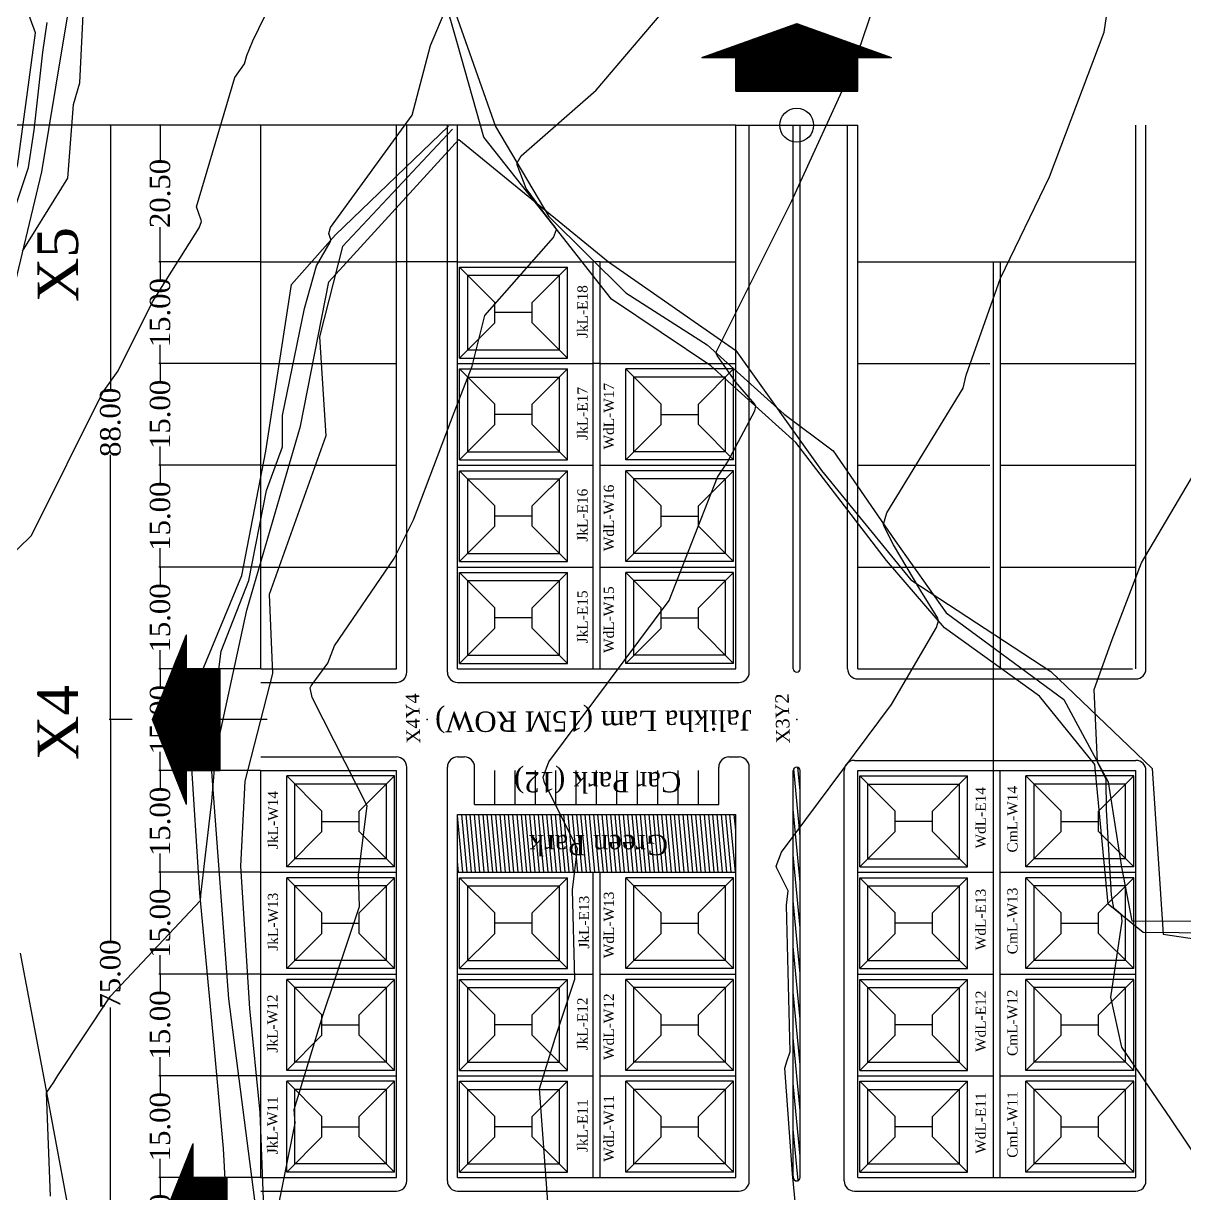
# Model space of a CAD drawing. Extents: x 15746 to 36625, y 87803 to 171760.
# Drawn here: x 19496.4 to 19667.6, y 88307.9 to 88480.4 of the extents above; entities that cross this region are included whole.
import ezdxf

# ---------------------------------------------------------------- set-up
doc = ezdxf.new("R2010")
doc.units = 0
doc.header["$LTSCALE"] = 5
doc.header["$MEASUREMENT"] = 0
for name, color, linetype in [('BOUNDARY', 7, 'FENCELINE2'), ('CONTOUR', 254, 'Continuous'), ('Demarcation', 7, 'Continuous'), ('Hatch2', 254, 'Continuous'), ('NewBuilding', 7, 'Continuous'), ('Phase1', 7, 'Continuous'), ('RELIEF', 255, 'Continuous'), ('STREAM & RIVER FRONT', 161, 'Continuous'), ('text', 7, 'Continuous')]:
    doc.layers.add(name, color=color, linetype=linetype)
doc.styles.get("Standard").update_dxf_attribs({"font": 'TIMES.TTF', "height": 3})
doc.linetypes.add('FENCELINE2', pattern='A,0.25,-0.1,[132,ltypeshp.shx,S=0.1,R=0,X=-0.1,Y=0],-0.1,1', length=1.45)
doc.dimstyles.get("Standard").update_dxf_attribs({"dimtxt": 0.2, "dimasz": 0.3, "dimexe": 0.18, "dimexo": 0.0625, "dimgap": 0.09, "dimtad": 0, "dimzin": 0, "dimdsep": 46, "dimtxsty": 'Standard', "dimblk": 'DOT', "dimcen": 0.09, "dimadec": 0, "dimazin": 0, "dimtfac": 1, "dimtofl": 0, "dimtmove": 2, "dimatfit": 2, "dimfxl": 1, "dimtolj": 1, "dimtzin": 0, "dimarcsym": 0})
pattern_1 = [(95.32233263, (76475.47737, 18021.14355), (-0.12446107732, -0.0115948365), [])]
pattern_2 = [(95.3223326, (108104.9439, 70465.10695), (-0.6223053866, -0.0579741825), [])]

# ---------------------------------------------------------------- blocks, each defined once
blk = doc.blocks.new('_Dot')
at = {"color": 0, "linetype": 'ByBlock', "lineweight": -2}
blk.add_line((-0.5, 0), (-1, 0), dxfattribs=at)
at = {"color": 0, "linetype": 'ByBlock', "const_width": 0.5}
blk.add_lwpolyline([(-0.25, 0, 1), (0.25, 0, 1)], format="xyb", close=True, dxfattribs=at)
blk = doc.blocks.new('*D102')
at = {"layer": 'Defpoints', "color": 0}
for p in [(19516.6, 88325.26), (19531.45, 88325.26), (19531.45, 88310.26)]:
    blk.add_point(p, dxfattribs=at)
at = {"layer": 'Demarcation', "color": 0, "lineweight": -2}
for p, q in [((19531.39, 88325.26), (19516.42, 88325.26)), ((19516.6, 88324.96), (19516.6, 88322.5)), ((19516.6, 88310.56), (19516.6, 88313.03)), ((19531.39, 88310.26), (19516.42, 88310.26))]:
    blk.add_line(p, q, dxfattribs=at)
at = {"layer": 'Demarcation', "color": 0, "lineweight": -2, "xscale": 0.3000000000000001, "yscale": 0.3000000000000001, "zscale": 0.3000000000000001}
for p, rotation in [((19516.6, 88325.26), 90), ((19516.6, 88310.26), 270)]:
    blk.add_blockref('_Dot', p, dxfattribs=dict(at, rotation=rotation))
at = {"layer": 'Demarcation', "color": 0, "insert": (19516.6, 88317.76), "char_height": 3, "attachment_point": 5, "rotation": 90}
blk.add_mtext('\\A1;15.00', dxfattribs=at)
blk = doc.blocks.new('*D103')
at = {"layer": 'Defpoints', "color": 0}
for p in [(19516.6, 88340.26), (19531.45, 88340.26), (19531.45, 88325.26)]:
    blk.add_point(p, dxfattribs=at)
at = {"layer": 'Demarcation', "color": 0, "lineweight": -2}
for p, q in [((19531.39, 88340.26), (19516.42, 88340.26)), ((19516.6, 88339.96), (19516.6, 88337.5)), ((19516.6, 88325.56), (19516.6, 88328.03)), ((19531.39, 88325.26), (19516.42, 88325.26))]:
    blk.add_line(p, q, dxfattribs=at)
at = {"layer": 'Demarcation', "color": 0, "lineweight": -2, "xscale": 0.3000000000000001, "yscale": 0.3000000000000001, "zscale": 0.3000000000000001}
for p, rotation in [((19516.6, 88340.26), 90), ((19516.6, 88325.26), 270)]:
    blk.add_blockref('_Dot', p, dxfattribs=dict(at, rotation=rotation))
at = {"layer": 'Demarcation', "color": 0, "insert": (19516.6, 88332.76), "char_height": 3, "attachment_point": 5, "rotation": 90}
blk.add_mtext('\\A1;15.00', dxfattribs=at)
blk = doc.blocks.new('*D104')
at = {"layer": 'Defpoints', "color": 0}
for p in [(19516.6, 88355.26), (19531.45, 88355.26), (19531.45, 88340.26)]:
    blk.add_point(p, dxfattribs=at)
at = {"layer": 'Demarcation', "color": 0, "lineweight": -2}
for p, q in [((19531.39, 88355.26), (19516.42, 88355.26)), ((19516.6, 88354.96), (19516.6, 88352.5)), ((19516.6, 88340.56), (19516.6, 88343.03)), ((19531.39, 88340.26), (19516.42, 88340.26))]:
    blk.add_line(p, q, dxfattribs=at)
at = {"layer": 'Demarcation', "color": 0, "lineweight": -2, "xscale": 0.3000000000000001, "yscale": 0.3000000000000001, "zscale": 0.3000000000000001}
for p, rotation in [((19516.6, 88355.26), 90), ((19516.6, 88340.26), 270)]:
    blk.add_blockref('_Dot', p, dxfattribs=dict(at, rotation=rotation))
at = {"layer": 'Demarcation', "color": 0, "insert": (19516.6, 88347.76), "char_height": 3, "attachment_point": 5, "rotation": 90}
blk.add_mtext('\\A1;15.00', dxfattribs=at)
blk = doc.blocks.new('*D105')
at = {"layer": 'Defpoints', "color": 0}
for p in [(19516.6, 88370.26), (19531.45, 88370.26), (19531.45, 88355.26)]:
    blk.add_point(p, dxfattribs=at)
at = {"layer": 'Demarcation', "color": 0, "lineweight": -2}
for p, q in [((19531.39, 88370.26), (19516.42, 88370.26)), ((19516.6, 88369.96), (19516.6, 88367.5)), ((19516.6, 88355.56), (19516.6, 88358.03)), ((19531.39, 88355.26), (19516.42, 88355.26))]:
    blk.add_line(p, q, dxfattribs=at)
at = {"layer": 'Demarcation', "color": 0, "lineweight": -2, "xscale": 0.3000000000000001, "yscale": 0.3000000000000001, "zscale": 0.3000000000000001}
for p, rotation in [((19516.6, 88370.26), 90), ((19516.6, 88355.26), 270)]:
    blk.add_blockref('_Dot', p, dxfattribs=dict(at, rotation=rotation))
at = {"layer": 'Demarcation', "color": 0, "insert": (19516.6, 88362.76), "char_height": 3, "attachment_point": 5, "rotation": 90}
blk.add_mtext('\\A1;15.00', dxfattribs=at)
blk = doc.blocks.new('*D107')
at = {"layer": 'Defpoints', "color": 0}
for p in [(19516.6, 88400.26), (19531.45, 88400.26), (19531.45, 88385.26)]:
    blk.add_point(p, dxfattribs=at)
at = {"layer": 'Demarcation', "color": 0, "lineweight": -2}
for p, q in [((19531.39, 88400.26), (19516.42, 88400.26)), ((19516.6, 88399.96), (19516.6, 88397.5)), ((19516.6, 88385.56), (19516.6, 88388.03)), ((19531.39, 88385.26), (19516.42, 88385.26))]:
    blk.add_line(p, q, dxfattribs=at)
at = {"layer": 'Demarcation', "color": 0, "lineweight": -2, "xscale": 0.3000000000000001, "yscale": 0.3000000000000001, "zscale": 0.3000000000000001}
for p, rotation in [((19516.6, 88400.26), 90), ((19516.6, 88385.26), 270)]:
    blk.add_blockref('_Dot', p, dxfattribs=dict(at, rotation=rotation))
at = {"layer": 'Demarcation', "color": 0, "insert": (19516.6, 88392.76), "char_height": 3, "attachment_point": 5, "rotation": 90}
blk.add_mtext('\\A1;15.00', dxfattribs=at)
blk = doc.blocks.new('*D108')
at = {"layer": 'Defpoints', "color": 0}
for p in [(19516.6, 88415.26), (19531.45, 88415.26), (19531.45, 88400.26)]:
    blk.add_point(p, dxfattribs=at)
at = {"layer": 'Demarcation', "color": 0, "lineweight": -2}
for p, q in [((19531.39, 88415.26), (19516.42, 88415.26)), ((19516.6, 88414.96), (19516.6, 88412.5)), ((19516.6, 88400.56), (19516.6, 88403.03)), ((19531.39, 88400.26), (19516.42, 88400.26))]:
    blk.add_line(p, q, dxfattribs=at)
at = {"layer": 'Demarcation', "color": 0, "lineweight": -2, "xscale": 0.3000000000000001, "yscale": 0.3000000000000001, "zscale": 0.3000000000000001}
for p, rotation in [((19516.6, 88415.26), 90), ((19516.6, 88400.26), 270)]:
    blk.add_blockref('_Dot', p, dxfattribs=dict(at, rotation=rotation))
at = {"layer": 'Demarcation', "color": 0, "insert": (19516.6, 88407.76), "char_height": 3, "attachment_point": 5, "rotation": 90}
blk.add_mtext('\\A1;15.00', dxfattribs=at)
blk = doc.blocks.new('*D109')
at = {"layer": 'Defpoints', "color": 0}
for p in [(19516.6, 88430.26), (19531.45, 88430.26), (19531.45, 88415.26)]:
    blk.add_point(p, dxfattribs=at)
at = {"layer": 'Demarcation', "color": 0, "lineweight": -2}
for p, q in [((19531.39, 88430.26), (19516.42, 88430.26)), ((19516.6, 88429.96), (19516.6, 88427.5)), ((19516.6, 88415.56), (19516.6, 88418.03)), ((19531.39, 88415.26), (19516.42, 88415.26))]:
    blk.add_line(p, q, dxfattribs=at)
at = {"layer": 'Demarcation', "color": 0, "lineweight": -2, "xscale": 0.3000000000000001, "yscale": 0.3000000000000001, "zscale": 0.3000000000000001}
for p, rotation in [((19516.6, 88430.26), 90), ((19516.6, 88415.26), 270)]:
    blk.add_blockref('_Dot', p, dxfattribs=dict(at, rotation=rotation))
at = {"layer": 'Demarcation', "color": 0, "insert": (19516.6, 88422.76), "char_height": 3, "attachment_point": 5, "rotation": 90}
blk.add_mtext('\\A1;15.00', dxfattribs=at)
blk = doc.blocks.new('*D114')
at = {"layer": 'Defpoints', "color": 0}
for p in [(19516.6, 88445.26), (19531.45, 88445.26), (19531.45, 88430.26)]:
    blk.add_point(p, dxfattribs=at)
at = {"layer": 'Demarcation', "color": 0, "lineweight": -2}
for p, q in [((19531.39, 88445.26), (19516.42, 88445.26)), ((19516.6, 88444.96), (19516.6, 88442.5)), ((19516.6, 88430.56), (19516.6, 88433.03)), ((19531.39, 88430.26), (19516.42, 88430.26))]:
    blk.add_line(p, q, dxfattribs=at)
at = {"layer": 'Demarcation', "color": 0, "lineweight": -2, "xscale": 0.3000000000000001, "yscale": 0.3000000000000001, "zscale": 0.3000000000000001}
for p, rotation in [((19516.6, 88445.26), 90), ((19516.6, 88430.26), 270)]:
    blk.add_blockref('_Dot', p, dxfattribs=dict(at, rotation=rotation))
at = {"layer": 'Demarcation', "color": 0, "insert": (19516.6, 88437.76), "char_height": 3, "attachment_point": 5, "rotation": 90}
blk.add_mtext('\\A1;15.00', dxfattribs=at)
blk = doc.blocks.new('*D115')
at = {"layer": 'Defpoints', "color": 0}
for p in [(19516.6, 88465.4), (19531.45, 88465.4), (19531.45, 88445.26)]:
    blk.add_point(p, dxfattribs=at)
at = {"layer": 'Demarcation', "color": 0, "lineweight": -2}
for p, q in [((19531.39, 88465.4), (19516.42, 88465.4)), ((19516.6, 88465.1), (19516.6, 88460.28)), ((19516.6, 88445.56), (19516.6, 88450.38)), ((19531.39, 88445.26), (19516.42, 88445.26))]:
    blk.add_line(p, q, dxfattribs=at)
at = {"layer": 'Demarcation', "color": 0, "lineweight": -2, "xscale": 0.3000000000000001, "yscale": 0.3000000000000001, "zscale": 0.3000000000000001}
for p, rotation in [((19516.6, 88465.4), 90), ((19516.6, 88445.26), 270)]:
    blk.add_blockref('_Dot', p, dxfattribs=dict(at, rotation=rotation))
at = {"layer": 'Demarcation', "color": 0, "insert": (19516.6, 88455.33), "char_height": 3, "attachment_point": 5, "rotation": 90}
blk.add_mtext('\\A1;20.50', dxfattribs=at)
blk = doc.blocks.new('*D113')
at = {"layer": 'Defpoints', "color": 0}
for p in [(19493.34, 88465.4), (19509.27, 88465.4), (19509.27, 88077)]:
    blk.add_point(p, dxfattribs=at)
at = {"layer": 'Demarcation', "color": 0, "lineweight": -2}
for p, q in [((19509.2, 88465.4), (19493.16, 88465.4)), ((19493.34, 88465.1), (19493.34, 88277.21)), ((19493.34, 88077.3), (19493.34, 88265.18)), ((19509.2, 88077), (19493.16, 88077))]:
    blk.add_line(p, q, dxfattribs=at)
at = {"layer": 'Demarcation', "color": 0, "lineweight": -2, "xscale": 0.3000000000000001, "yscale": 0.3000000000000001, "zscale": 0.3000000000000001}
for p, rotation in [((19493.34, 88465.4), 90), ((19493.34, 88077), 270)]:
    blk.add_blockref('_Dot', p, dxfattribs=dict(at, rotation=rotation))
at = {"layer": 'Demarcation', "color": 0, "insert": (19493.34, 88271.2), "char_height": 3, "attachment_point": 5, "rotation": 90}
blk.add_mtext('\\A1;389.00', dxfattribs=at)
blk = doc.blocks.new('*D101')
at = {"layer": 'Defpoints', "color": 0}
for p in [(19516.6, 88310.26), (19531.45, 88310.26), (19531.45, 88295.26)]:
    blk.add_point(p, dxfattribs=at)
at = {"layer": 'Demarcation', "color": 0, "lineweight": -2}
for p, q in [((19531.39, 88310.26), (19516.42, 88310.26)), ((19516.6, 88309.96), (19516.6, 88307.5)), ((19516.6, 88295.56), (19516.6, 88298.03)), ((19531.39, 88295.26), (19516.42, 88295.26))]:
    blk.add_line(p, q, dxfattribs=at)
at = {"layer": 'Demarcation', "color": 0, "lineweight": -2, "xscale": 0.3000000000000001, "yscale": 0.3000000000000001, "zscale": 0.3000000000000001}
for p, rotation in [((19516.6, 88310.26), 90), ((19516.6, 88295.26), 270)]:
    blk.add_blockref('_Dot', p, dxfattribs=dict(at, rotation=rotation))
at = {"layer": 'Demarcation', "color": 0, "insert": (19516.6, 88302.76), "char_height": 3, "attachment_point": 5, "rotation": 90}
blk.add_mtext('\\A1;15.00', dxfattribs=at)
blk = doc.blocks.new('*D106')
at = {"layer": 'Defpoints', "color": 0}
for p in [(19516.6, 88385.26), (19531.45, 88385.26), (19531.45, 88370.26)]:
    blk.add_point(p, dxfattribs=at)
at = {"layer": 'Demarcation', "color": 0, "lineweight": -2}
for p, q in [((19531.39, 88385.26), (19516.42, 88385.26)), ((19516.6, 88384.96), (19516.6, 88382.5)), ((19516.6, 88370.56), (19516.6, 88373.03)), ((19531.39, 88370.26), (19516.42, 88370.26))]:
    blk.add_line(p, q, dxfattribs=at)
at = {"layer": 'Demarcation', "color": 0, "lineweight": -2, "xscale": 0.3000000000000001, "yscale": 0.3000000000000001, "zscale": 0.3000000000000001}
for p, rotation in [((19516.6, 88385.26), 90), ((19516.6, 88370.26), 270)]:
    blk.add_blockref('_Dot', p, dxfattribs=dict(at, rotation=rotation))
at = {"layer": 'Demarcation', "color": 0, "insert": (19516.6, 88377.76), "char_height": 3, "attachment_point": 5, "rotation": 90}
blk.add_mtext('\\A1;15.00', dxfattribs=at)
blk = doc.blocks.new('wall')
at = {"layer": 'Phase1'}
for p, q in [((-5.5, 6.75), (-5.5, -6.75)), ((-5.5, 6.75), (5.5, 6.75)), ((5.5, 6.75), (5.5, -6.75)), ((-5.5, -6.75), (5.5, -6.75))]:
    blk.add_line(p, q, dxfattribs=at)
blk = doc.blocks.new('newbuilding')
at = {"layer": 'NewBuilding'}
h = blk.add_hatch(dxfattribs=at)
h.set_pattern_fill('ANSI31', color=254, scale=5, style=0)
edge = h.paths.add_edge_path()
edge.add_line((17652.16, 88529.49), (17663.16, 88529.49))
edge = h.paths.add_edge_path()
edge.add_line((17652.16, 88542.99), (17652.16, 88529.49))
edge = h.paths.add_edge_path()
edge.add_line((17663.16, 88542.99), (17663.16, 88529.49))
edge = h.paths.add_edge_path()
edge.add_line((17652.16, 88542.99), (17663.16, 88542.99))
at = {"layer": 'NewBuilding', "color": 253}
for p, q in [((17650.96, 88544.19), (17656.16, 88538.99)), ((17650.96, 88544.19), (17664.36, 88544.19)), ((17650.96, 88544.19), (17650.96, 88528.29)), ((17664.36, 88544.19), (17659.16, 88538.99)), ((17664.36, 88544.19), (17664.36, 88528.29)), ((17656.16, 88538.99), (17659.16, 88538.99)), ((17657.66, 88533.49), (17657.66, 88538.99)), ((17650.96, 88528.29), (17656.16, 88533.49)), ((17656.16, 88533.49), (17659.16, 88533.49)), ((17664.36, 88528.29), (17659.16, 88533.49)), ((17650.96, 88528.29), (17664.36, 88528.29))]:
    blk.add_line(p, q, dxfattribs=at)
at = {"layer": 'NewBuilding'}
blk.add_blockref('wall', (17657.66, 88536.24), dxfattribs=at)

msp = doc.modelspace()

# ---------------------------------------------------------------- hatches: boundary and pattern name
at = {"layer": 'Hatch2'}
h = msp.add_hatch(dxfattribs=at)
h.set_pattern_fill('ANSI31', color=3, scale=5, angle=50.32233, style=0)
h.set_pattern_definition(pattern_2)
edge = h.paths.add_edge_path()
edge.add_arc((19610.454, 88310.265), 0.5, 180, 360)
edge.add_line((19610.954, 88310.265), (19610.954, 88370.265))
edge.add_arc((19610.454, 88370.265), 0.5, 360, 540)
edge.add_line((19609.954, 88370.265), (19609.954, 88310.265))
h = msp.add_hatch(dxfattribs=at)
h.set_pattern_fill('ANSI31', color=3, scale=5, angle=50.32233, style=0)
h.set_pattern_definition(pattern_2)
h.paths.add_polyline_path([(19560.454, 88363.765), (19560.454, 88355.265), (19577.71, 88355.265), (19578.148, 88358.789), (19575.621, 88363.765)])
h.paths.add_polyline_path([(19575.621, 88363.765), (19578.148, 88358.789), (19577.71, 88355.265), (19580.454, 88355.265), (19581.454, 88355.265), (19601.454, 88355.265), (19601.454, 88363.765)])
at = {"layer": 'Phase1'}
h = msp.add_hatch(dxfattribs=at)
h.set_pattern_fill('ANSI31', color=254, angle=50.32233, style=0)
h.set_pattern_definition(pattern_1)
h.paths.add_polyline_path([(19596.454, 88475.396), (19610.454, 88480.396), (19624.454, 88475.396), (19619.454, 88475.396), (19619.454, 88470.396), (19601.454, 88470.396), (19601.454, 88475.396)])
h = msp.add_hatch(dxfattribs=at)
h.set_pattern_fill('ANSI31', color=254, angle=50.32233, style=0)
h.set_pattern_definition(pattern_1)
h.paths.add_polyline_path([(19521.454, 88160.265), (19526.454, 88160.265), (19526.454, 88145.265), (19521.454, 88145.265), (19521.454, 88140.265), (19516.454, 88152.765), (19521.454, 88165.265)])
h.paths.add_polyline_path([(19526.454, 88220.265), (19526.454, 88235.265), (19521.454, 88235.265), (19521.454, 88240.265), (19516.454, 88227.765), (19521.454, 88215.265), (19521.454, 88220.265)])
h.paths.add_polyline_path([(19516.454, 88302.765), (19521.454, 88315.265), (19521.454, 88310.265), (19526.454, 88310.265), (19526.454, 88295.265), (19521.454, 88295.265), (19521.454, 88290.265)])
h.paths.add_polyline_path([(19515.455, 88377.765), (19520.455, 88390.265), (19520.455, 88385.265), (19525.455, 88385.265), (19525.455, 88370.265), (19520.455, 88370.265), (19520.455, 88365.265)])

# ---------------------------------------------------------------- linework, layer by layer
at = {"layer": 'BOUNDARY'}
msp.add_lwpolyline([(19548.478, 88142.347), (19539.333, 88173.26), (19525.611, 88209.476), (19528.546, 88237.366), (19529.589, 88272.442), (19530.969, 88303.867), (19526.705, 88336.606), (19524.21, 88370.124), (19529.366, 88393.925), (19537.281, 88421.053), (19541.446, 88442.307), (19560.653, 88463.277), (19582.708, 88445.265), (19601.454, 88432.171), (19614.114, 88414.515), (19627.269, 88398.367), (19647.91, 88384.859), (19662.842, 88370.545), (19664.475, 88346.152), (19669.454, 88345.4)], dxfattribs=at)
at = {"layer": 'CONTOUR', "color": 33}
for points in [[(19489.716, 88397.248), (19497.613, 88404.913), (19508.08, 88425.962), (19510.382, 88429.19), (19515.46, 88439.356), (19522.347, 88450.251), (19522.678, 88451.22), (19522.661, 88451.384), (19521.974, 88453.341), (19527.59, 88472.445), (19529.039, 88474.438), (19529.361, 88475.673), (19530.266, 88477.81), (19540.198, 88498.273)], [(19611.368, 88295.106), (19609.833, 88310.808), (19608.692, 88326.372), (19609.039, 88327.501), (19609.477, 88328.813), (19608.929, 88350.418), (19609.191, 88352.531), (19607.5, 88355.862), (19607.446, 88356.158), (19608.2, 88358.209), (19624.439, 88380.002), (19631.079, 88391.336), (19631.34, 88392.358), (19631.24, 88392.725), (19628.772, 88396.776), (19624.732, 88403.561), (19623.323, 88406.346), (19623.273, 88406.59), (19623.756, 88408.245), (19634.995, 88426.648), (19635.434, 88428.53), (19640.504, 88442.838), (19647.737, 88457.763), (19655.802, 88479.112), (19657.863, 88493.017)], [(19532.185, 88296.83), (19536.488, 88318.264), (19536.339, 88320.301), (19540.602, 88334.151), (19545.964, 88350.24), (19545.845, 88354.911), (19547.103, 88365.046), (19538.989, 88381.032), (19538.728, 88382.45), (19538.844, 88382.763), (19541.324, 88386.093), (19542.32, 88388.634), (19551.091, 88401.51), (19553.96, 88407.226), (19559.924, 88423.033), (19562.582, 88429.897), (19564.486, 88437.337), (19574.592, 88448.851), (19575.035, 88450.028), (19574.986, 88450.181), (19573.774, 88451.72), (19570.55, 88456.043), (19569.24, 88459.537), (19569.226, 88459.839), (19569.834, 88460.862), (19580.882, 88470.563), (19593.54, 88485.501)], [(19496.291, 88446.833), (19503.001, 88457.612), (19503.797, 88468.425), (19504.73, 88471.635), (19505.288, 88482.718)], [(19500.448, 88307.498), (19499.824, 88322.74), (19500.932, 88324.306), (19501.514, 88325.301), (19509.251, 88337.023), (19522.547, 88351.116), (19522.606, 88351.825), (19522.643, 88352.328), (19524.235, 88365.763), (19524.634, 88371.046), (19524.533, 88376.259), (19525.125, 88384.376), (19525.593, 88387.884), (19529.671, 88398.297), (19532.296, 88411.542), (19534.62, 88417.964), (19534.634, 88422.608), (19537.857, 88438.393), (19539.626, 88444.651), (19541.671, 88448.17), (19541.767, 88448.478), (19541.759, 88448.551), (19541.454, 88449.422), (19541.721, 88450.332), (19553.761, 88466.893), (19556.44, 88477.154), (19558.859, 88482.864)], [(19573.738, 88306.666), (19572.515, 88323.336), (19574.821, 88330.825), (19577.72, 88339.527), (19577.387, 88352.664), (19578.148, 88358.789), (19573.244, 88368.447), (19573.087, 88369.304), (19573.91, 88371.544), (19591.643, 88395.341), (19598.759, 88413.509), (19600.254, 88415.702), (19604.285, 88423.294), (19604.407, 88423.978), (19604.273, 88424.294), (19601.501, 88427.505), (19598.712, 88431.435), (19598.585, 88431.8), (19598.63, 88432.034), (19599.971, 88434.669), (19609.707, 88454.164), (19618.754, 88473.988), (19621.771, 88482.777)], [(19493.39, 88447.806), (19497.194, 88459.166), (19498.039, 88464.646), (19499.27, 88476.173), (19499.93, 88480.523)], [(19676.888, 88302.161), (19665.607, 88318.916), (19658.373, 88329.478), (19656.775, 88336.854), (19658.446, 88348.062), (19658.342, 88348.961), (19658.278, 88349.055), (19657.193, 88349.982), (19656.863, 88351.902), (19656.136, 88364.467), (19656.086, 88368.938), (19654.786, 88371.526), (19654.307, 88382.195), (19656.986, 88389.584), (19661.313, 88400.866), (19672.183, 88419.367)]]:
    msp.add_lwpolyline(points, dxfattribs=at)
at = {"layer": 'Demarcation'}
for p, q in [((19601.454, 88465.396), (19509.086, 88465.396)), ((19509.266, 88465.096), (19509.266, 88426.336)), ((19509.266, 88378.065), (19509.266, 88416.825)), ((19512.467, 88377.765), (19509.086, 88377.765)), ((19509.266, 88377.465), (19509.266, 88345.177)), ((19532.391, 88377.765), (19521.711, 88377.765)), ((19509.266, 88303.065), (19509.266, 88335.352))]:
    msp.add_line(p, q, dxfattribs=at)
at = {"layer": 'Phase1', "color": 254}
for p, q in [((19596.454, 88475.396), (19610.454, 88480.396)), ((19610.454, 88480.396), (19624.454, 88475.396)), ((19596.454, 88475.396), (19601.454, 88475.396)), ((19601.454, 88470.396), (19601.454, 88475.396)), ((19619.454, 88475.396), (19624.454, 88475.396)), ((19619.454, 88470.396), (19619.454, 88475.396)), ((19601.454, 88470.396), (19619.454, 88470.396)), ((19531.454, 88430.265), (19531.454, 88465.396)), ((19551.454, 88445.265), (19551.454, 88465.396)), ((19552.954, 88445.265), (19552.954, 88465.396)), ((19558.954, 88445.265), (19558.954, 88465.396)), ((19560.454, 88445.265), (19560.454, 88465.396)), ((19660.454, 88385.265), (19660.454, 88465.396)), ((19661.954, 88385.265), (19661.954, 88465.396)), ((19531.454, 88445.265), (19551.454, 88445.265)), ((19581.454, 88445.265), (19580.454, 88445.265)), ((19581.454, 88445.265), (19601.454, 88445.265)), ((19581.454, 88430.265), (19581.454, 88445.265)), ((19619.454, 88445.265), (19660.454, 88445.265)), ((19639.454, 88385.265), (19639.454, 88445.265)), ((19640.486, 88385.265), (19640.486, 88445.265)), ((19619.454, 88430.265), (19638.954, 88430.265)), ((19640.486, 88430.265), (19660.454, 88430.265)), ((19619.454, 88415.265), (19638.954, 88415.265)), ((19640.486, 88415.265), (19660.454, 88415.265)), ((19619.454, 88400.265), (19638.954, 88400.265)), ((19640.486, 88400.265), (19660.454, 88400.265)), ((19515.455, 88377.765), (19520.455, 88390.265)), ((19520.455, 88385.265), (19525.455, 88385.265)), ((19525.455, 88370.265), (19525.455, 88385.265)), ((19639.454, 88385.265), (19659.954, 88385.265)), ((19639.454, 88383.765), (19660.454, 88383.765)), ((19520.455, 88365.265), (19515.455, 88377.765)), ((19520.455, 88365.265), (19520.455, 88370.265)), ((19520.455, 88370.265), (19525.455, 88370.265)), ((19639.454, 88371.765), (19660.454, 88371.765)), ((19661.954, 88355.265), (19661.954, 88370.265)), ((19516.454, 88302.765), (19521.454, 88315.265)), ((19521.454, 88310.265), (19521.454, 88315.265)), ((19521.454, 88310.265), (19526.454, 88310.265)), ((19526.454, 88295.265), (19526.454, 88310.265))]:
    msp.add_line(p, q, dxfattribs=at)
at = {"layer": 'Phase1'}
for p, q in [((19601.454, 88415.265), (19601.454, 88465.396)), ((19601.454, 88465.396), (19619.454, 88465.396)), ((19603.454, 88384.765), (19603.454, 88465.396)), ((19609.954, 88385.265), (19609.954, 88465.396)), ((19610.954, 88385.265), (19610.954, 88465.396)), ((19617.954, 88385.265), (19617.954, 88465.396)), ((19619.454, 88385.265), (19619.454, 88465.396)), ((19551.454, 88400.265), (19551.454, 88445.265)), ((19560.454, 88445.265), (19551.454, 88445.265)), ((19552.954, 88400.265), (19552.954, 88445.265)), ((19558.954, 88384.765), (19558.954, 88445.265)), ((19560.454, 88445.265), (19580.454, 88445.265)), ((19560.454, 88385.265), (19560.454, 88445.265)), ((19580.454, 88430.265), (19580.454, 88445.265)), ((19531.454, 88430.265), (19551.454, 88430.265)), ((19531.454, 88385.265), (19531.454, 88430.265)), ((19560.454, 88430.265), (19580.454, 88430.265)), ((19580.454, 88385.265), (19580.454, 88430.265)), ((19581.454, 88430.265), (19580.454, 88430.265)), ((19581.454, 88430.265), (19601.454, 88430.265)), ((19581.454, 88385.265), (19581.454, 88430.265)), ((19531.454, 88415.265), (19551.454, 88415.265)), ((19560.454, 88415.265), (19580.454, 88415.265)), ((19581.454, 88415.265), (19601.454, 88415.265)), ((19601.454, 88385.265), (19601.454, 88415.265)), ((19531.454, 88400.265), (19551.454, 88400.265)), ((19551.454, 88385.265), (19551.454, 88400.265)), ((19552.954, 88384.765), (19552.954, 88400.265)), ((19560.454, 88400.265), (19580.454, 88400.265)), ((19581.454, 88400.265), (19601.454, 88400.265)), ((19531.454, 88385.265), (19551.454, 88385.265)), ((19560.454, 88385.265), (19601.454, 88385.265)), ((19619.454, 88385.265), (19639.454, 88385.265)), ((19639.454, 88370.265), (19639.454, 88385.265)), ((19531.454, 88383.265), (19551.454, 88383.265)), ((19560.454, 88383.265), (19601.954, 88383.265)), ((19619.454, 88383.765), (19639.454, 88383.765)), ((19531.454, 88372.265), (19551.454, 88372.265)), ((19560.454, 88372.265), (19561.454, 88372.265)), ((19600.454, 88372.265), (19601.954, 88372.265)), ((19531.454, 88370.265), (19551.454, 88370.265)), ((19531.454, 88310.265), (19531.454, 88370.265)), ((19551.454, 88310.265), (19551.454, 88370.265)), ((19552.954, 88309.765), (19552.954, 88370.765)), ((19558.954, 88309.765), (19558.954, 88370.765)), ((19562.954, 88365.265), (19562.954, 88370.765)), ((19565.954, 88365.265), (19565.954, 88370.265)), ((19568.954, 88365.265), (19568.954, 88370.265)), ((19571.954, 88365.265), (19571.954, 88370.265)), ((19574.954, 88365.265), (19574.954, 88370.265)), ((19577.954, 88365.265), (19577.954, 88370.265)), ((19580.954, 88365.265), (19580.954, 88370.265)), ((19583.954, 88365.265), (19583.954, 88370.265)), ((19586.954, 88365.265), (19586.954, 88370.265)), ((19589.954, 88365.265), (19589.954, 88370.265)), ((19592.954, 88365.265), (19592.954, 88370.265)), ((19595.954, 88365.265), (19595.954, 88370.265)), ((19598.954, 88365.265), (19598.954, 88370.765)), ((19603.454, 88309.765), (19603.454, 88370.765)), ((19609.954, 88310.265), (19609.954, 88370.265)), ((19610.954, 88310.265), (19610.954, 88370.265)), ((19617.454, 88309.765), (19617.454, 88370.265)), ((19618.954, 88371.765), (19639.454, 88371.765)), ((19619.454, 88370.265), (19639.454, 88370.265)), ((19619.454, 88310.265), (19619.454, 88370.265)), ((19639.454, 88370.265), (19660.454, 88370.265)), ((19639.454, 88310.265), (19639.454, 88370.265)), ((19640.454, 88310.265), (19640.454, 88370.265)), ((19660.454, 88310.265), (19660.454, 88370.265)), ((19562.954, 88365.265), (19598.954, 88365.265)), ((19560.454, 88363.765), (19601.454, 88363.765)), ((19560.454, 88355.265), (19560.454, 88363.765)), ((19601.454, 88355.265), (19601.454, 88363.765)), ((19531.454, 88355.265), (19551.454, 88355.265)), ((19560.454, 88355.265), (19580.454, 88355.265)), ((19560.454, 88310.265), (19560.454, 88355.265)), ((19580.454, 88310.265), (19580.454, 88355.265)), ((19580.454, 88355.265), (19581.454, 88355.265)), ((19581.454, 88310.265), (19581.454, 88355.265)), ((19581.454, 88355.265), (19601.454, 88355.265)), ((19601.454, 88310.265), (19601.454, 88355.265)), ((19619.454, 88355.265), (19639.454, 88355.265)), ((19640.454, 88355.265), (19660.454, 88355.265)), ((19661.954, 88309.765), (19661.954, 88355.265)), ((19531.454, 88340.265), (19551.454, 88340.265)), ((19531.454, 88340.265), (19551.454, 88340.265)), ((19560.454, 88340.265), (19580.454, 88340.265)), ((19581.454, 88340.265), (19601.454, 88340.265)), ((19619.454, 88340.265), (19639.454, 88340.265)), ((19640.454, 88340.265), (19660.454, 88340.265)), ((19531.454, 88325.265), (19551.454, 88325.265)), ((19560.454, 88325.265), (19580.454, 88325.265)), ((19581.454, 88325.265), (19601.454, 88325.265)), ((19619.454, 88325.265), (19639.454, 88325.265)), ((19640.454, 88325.265), (19660.454, 88325.265)), ((19531.454, 88310.265), (19551.454, 88310.265)), ((19560.454, 88310.265), (19601.454, 88310.265)), ((19619.454, 88310.265), (19660.454, 88310.265)), ((19531.454, 88308.265), (19551.454, 88308.265)), ((19560.454, 88308.265), (19601.954, 88308.265)), ((19618.954, 88308.265), (19660.454, 88308.265))]:
    msp.add_line(p, q, dxfattribs=at)
at = {"layer": 'Phase1', "color": 5}
msp.add_line((19520.455, 88385.265), (19520.455, 88390.265), dxfattribs=at)
at = {"layer": 'Phase1'}
msp.add_circle((19610.454, 88465.396), 2.5, dxfattribs=at)
for centre, radius, start, end in [((19551.454, 88384.765), 1.5, 270, 0), ((19560.454, 88384.765), 1.5, 180, 270), ((19601.954, 88384.765), 1.5, 270, 360), ((19610.454, 88385.265), 0.5, 180, 0), ((19619.454, 88385.265), 1.5, 180, 270), ((19551.454, 88370.765), 1.5, 0, 90), ((19560.454, 88370.765), 1.5, 90, 180), ((19561.454, 88370.765), 1.5, 0, 90), ((19600.454, 88370.765), 1.5, 90, 180), ((19601.954, 88370.765), 1.5, 0, 90), ((19610.454, 88370.265), 0.5, 360, 180), ((19618.954, 88370.265), 1.5, 90, 180), ((19551.454, 88309.765), 1.5, 270, 0), ((19560.454, 88309.765), 1.5, 180, 270), ((19601.954, 88309.765), 1.5, 270, 0), ((19610.454, 88310.265), 0.5, 180, 0), ((19618.954, 88309.765), 1.5, 180, 270), ((19660.454, 88309.765), 1.5, 270, 0)]:
    msp.add_arc(centre, radius, start, end, dxfattribs=at)
at = {"layer": 'Phase1', "color": 254}
for centre, start, end in [((19660.454, 88385.265), 270, 0), ((19660.454, 88370.265), 0, 90)]:
    msp.add_arc(centre, 1.5, start, end, dxfattribs=at)
at = {"layer": 'Phase1'}
for p in [(19555.954, 88377.765), (19610.454, 88377.765)]:
    msp.add_point(p, dxfattribs=at)
at = {"layer": 'RELIEF'}
for p, q in [((19542.427, 88449.226), (19559.113, 88465.259)), ((19543.482, 88447.529), (19559.719, 88464.797)), ((19535.978, 88441.929), (19542.427, 88449.226))]:
    msp.add_line(p, q, dxfattribs=at)
for points in [[(19475.967, 88395.791), (19484.93, 88412.665), (19486.348, 88426.827), (19490.979, 88443.27), (19495.61, 88459.713), (19498.234, 88479.023), (19496.559, 88483.586), (19492.872, 88485.374), (19491.221, 88492.718), (19488.249, 88499.895), (19485.55, 88503.517)], [(19558.267, 88498.854), (19559.547, 88483.593), (19566.028, 88465.217), (19573.928, 88451.929), (19585.234, 88440.677), (19597.244, 88433), (19608.621, 88422.816), (19615.822, 88417.387), (19624.981, 88404.113), (19632.482, 88393.53), (19649.858, 88380.756), (19656.359, 88368.576), (19658.322, 88356.044), (19659.887, 88348.094), (19672.684, 88348.084), (19684.164, 88346.675), (19693.896, 88341.028)], [(19677.433, 88346.219), (19661.54, 88346.371), (19656.385, 88350.547), (19654.394, 88371.174), (19646.263, 88381.246), (19632.235, 88391.321), (19623.679, 88401.23), (19610.349, 88418.616), (19597.794, 88429.945), (19583.141, 88439.737), (19573.739, 88451.674), (19564.336, 88463.612), (19560.42, 88477.372), (19556.505, 88491.132)], [(19543.482, 88447.529), (19540.085, 88434.197), (19541.038, 88419.586), (19532.667, 88396.191), (19533.14, 88384.588), (19529.066, 88368.682), (19528.443, 88356.15), (19529.774, 88335.203), (19531.304, 88319.879), (19532.234, 88295.55)], [(19525.6, 88218.495), (19526.038, 88236.654), (19526.079, 88251.851), (19525.905, 88273.069), (19527.033, 88294.7), (19525.926, 88314.568), (19524.546, 88329.755), (19522.445, 88352.198), (19521.094, 88372.933), (19522.546, 88384.308), (19528.636, 88399.024), (19532.155, 88417.341), (19535.978, 88441.929)]]:
    msp.add_lwpolyline(points, dxfattribs=at)
at = {"layer": 'STREAM & RIVER FRONT'}
for points in [[(19503.233, 88483.448), (19501.157, 88470.98), (19499.081, 88458.513), (19494.416, 88438.987)], [(19495.962, 88343.338), (19499.419, 88324.896), (19502.877, 88306.454), (19506.334, 88288.012), (19509.792, 88269.57), (19511.378, 88256.417), (19512.964, 88243.264), (19515.725, 88225.326), (19521.405, 88211.195), (19527.086, 88197.063), (19537.271, 88178.451), (19547.455, 88159.838), (19549, 88142.139), (19550.544, 88124.44), (19552.284, 88110.753), (19565.653, 88111.714), (19581.316, 88109.104), (19596.978, 88106.494), (19615.571, 88110.601), (19634.165, 88114.709), (19652.078, 88111.612), (19662.682, 88105.436), (19665.587, 88091.735), (19669.928, 88073.991)]]:
    msp.add_lwpolyline(points, dxfattribs=at)

# ---------------------------------------------------------------- block references
at = {"layer": 'Demarcation', "yscale": 0.3000000000000001, "zscale": 0.3000000000000001}
for p, xscale, rotation in [((19509.266, 88465.396), 0.3000000000000001, 90.0000000000099), ((19509.266, 88377.765), 0.3000000000000001, 270.0000000000099), ((19509.266, 88377.765), 0.3, 90.00000000001562)]:
    msp.add_blockref('_Dot', p, dxfattribs=dict(at, xscale=xscale, rotation=rotation))
at = {"layer": 'Phase1', "rotation": 90}
for p in [(108104.944, 70780.107), (108104.944, 70765.107), (108104.944, 70750.107), (108104.944, 70735.107), (108163.944, 70705.107), (108104.944, 70690.107), (108163.944, 70690.107), (108104.944, 70675.107), (108163.944, 70675.107), (108104.944, 70660.107), (108163.944, 70660.107)]:
    msp.add_blockref('newbuilding', p, dxfattribs=at)
at = {"layer": 'Phase1', "xscale": -1, "rotation": 270.0000000001111}
for p in [(-68943.037, 70765.107), (-68943.037, 70750.107), (-68943.037, 70735.107), (-68993.037, 70705.107), (-68884.037, 70705.107), (-68993.037, 70690.107), (-68943.037, 70690.107), (-68884.037, 70690.107), (-68993.037, 70675.107), (-68943.037, 70675.107), (-68884.037, 70675.107), (-68993.037, 70660.107), (-68943.037, 70660.107), (-68884.037, 70660.107)]:
    msp.add_blockref('newbuilding', p, dxfattribs=at)

# ---------------------------------------------------------------- texts
at = {"layer": 'Demarcation', "char_height": 6, "width": 11.9196, "attachment_point": 1, "rotation": 90.32233}
for s, insert in [('X5', (19498.526, 88439.287)), ('X4', (19498.526, 88371.787))]:
    msp.add_mtext(s, dxfattribs=dict(at, insert=insert))
at = {"layer": 'Demarcation', "char_height": 3, "attachment_point": 5}
for s, insert, rotation in [('88.00', (19509.266, 88421.581), 90.32233), ('\\A1;75.00', (19509.266, 88340.265), 90)]:
    msp.add_mtext(s, dxfattribs=dict(at, insert=insert, rotation=rotation))
at = {"layer": 'text', "char_height": 1.5, "attachment_point": 1, "rotation": 90, "line_spacing_factor": 1.5}
for s, insert, width in [('JkL-E18', (19578.111, 88434.012), 8.0699), ('WdL-W17', (19582, 88417.6), 9.8102), ('JkL-E17', (19578.111, 88419.012), 8.0699), ('JkL-E16', (19578.111, 88404.012), 8.0699), ('WdL-W16', (19582, 88402.6), 9.8102), ('JkL-E15', (19578.111, 88389.012), 8.0699), ('WdL-W15', (19582, 88387.6), 9.8102), ('JkL-W14', (19532.471, 88358.695), 8.5648), ('WdL-E14', (19636.823, 88358.776), 8.917), ('CmL-W14', (19641.507, 88358.181), 9.8102), ('CmL-W13', (19641.507, 88343.181), 9.8102), ('JkL-W13', (19532.471, 88343.695), 8.5648), ('JkL-E13', (19578.347, 88344.012), 8.0699), ('WdL-W13', (19582, 88342.6), 9.8102), ('WdL-E13', (19636.823, 88343.776), 8.917), ('WdL-E12', (19636.823, 88328.776), 8.917), ('CmL-W12', (19641.507, 88328.181), 9.8102), ('JkL-W12', (19532.409, 88328.695), 8.5648), ('JkL-E12', (19578.111, 88329.012), 8.0699), ('WdL-W12', (19582, 88327.6), 9.8102), ('JkL-W11', (19532.409, 88313.695), 8.5648), ('WdL-W11', (19582, 88312.6), 9.8102), ('WdL-E11', (19636.823, 88313.776), 8.917), ('CmL-W11', (19641.507, 88313.181), 9.8102), ('JkL-E11', (19578.111, 88314.012), 8.0699)]:
    msp.add_mtext(s, dxfattribs=dict(at, insert=insert, width=width))
at = {"layer": 'text', "attachment_point": 1}
for s, insert, char_height, width, rotation in [('X4Y4', (19552.947, 88374.237), 2, 7.5657, 91.32233), ('X3Y2', (19607.447, 88374.237), 2, 7.5657, 91.32233), ('Jalikha Lam (15M ROW)', (19603.835, 88376.168), 3, 46.93963, 180.32233), ('Car Park (12)', (19593.446, 88367.043), 3, 25.14125, 180), ('Green Park', (19591.488, 88357.777), 3, 20.49461, 180)]:
    msp.add_mtext(s, dxfattribs=dict(at, insert=insert, char_height=char_height, width=width, rotation=rotation))

# ---------------------------------------------------------------- dimensions: what is measured, and where the dimension line sits
at = {"layer": 'Demarcation'}
dim = msp.add_aligned_dim(p1=(19509.266, 88076.996), p2=(19509.266, 88465.396), distance=15.922, text='389.00', dimstyle='Standard', dxfattribs=at)
dim.commit()
dim.dimension.update_dxf_attribs({"geometry": '*D113', "text_midpoint": (19493.344, 88271.196)})
dim = msp.add_linear_dim(base=(19516.599, 88465.396), p1=(19531.454, 88445.265), p2=(19531.454, 88465.396), angle=270, text='20.50', dimstyle='Standard', dxfattribs=at)
dim.commit()
dim.dimension.update_dxf_attribs({"geometry": '*D115', "text_midpoint": (19516.599, 88455.331)})
dim = msp.add_aligned_dim(p1=(19531.454, 88430.265), p2=(19531.454, 88445.265), distance=14.855, dimstyle='Standard', dxfattribs=at)
dim.commit()
dim.dimension.update_dxf_attribs({"geometry": '*D114', "text_midpoint": (19516.599, 88437.765)})
for base, p1, p2, picture, middle in [((19516.599, 88430.265), (19531.454, 88415.265), (19531.454, 88430.265), '*D109', (19516.599, 88422.765)), ((19516.599, 88415.265), (19531.454, 88400.265), (19531.454, 88415.265), '*D108', (19516.599, 88407.765)), ((19516.599, 88400.265), (19531.454, 88385.265), (19531.454, 88400.265), '*D107', (19516.599, 88392.765)), ((19516.599, 88385.265), (19531.454, 88370.265), (19531.454, 88385.265), '*D106', (19516.599, 88377.765)), ((19516.599, 88370.265), (19531.454, 88355.265), (19531.454, 88370.265), '*D105', (19516.599, 88362.765)), ((19516.599, 88355.265), (19531.454, 88340.265), (19531.454, 88355.265), '*D104', (19516.599, 88347.765)), ((19516.599, 88340.265), (19531.454, 88325.265), (19531.454, 88340.265), '*D103', (19516.599, 88332.765)), ((19516.599, 88325.265), (19531.454, 88310.265), (19531.454, 88325.265), '*D102', (19516.599, 88317.765)), ((19516.599, 88310.265), (19531.454, 88295.265), (19531.454, 88310.265), '*D101', (19516.599, 88302.765))]:
    dim = msp.add_linear_dim(base=base, p1=p1, p2=p2, angle=270, dimstyle='Standard', dxfattribs=at)
    dim.commit()
    dim.dimension.update_dxf_attribs({"geometry": picture, "text_midpoint": middle})

doc.saveas('drawing.dxf')
